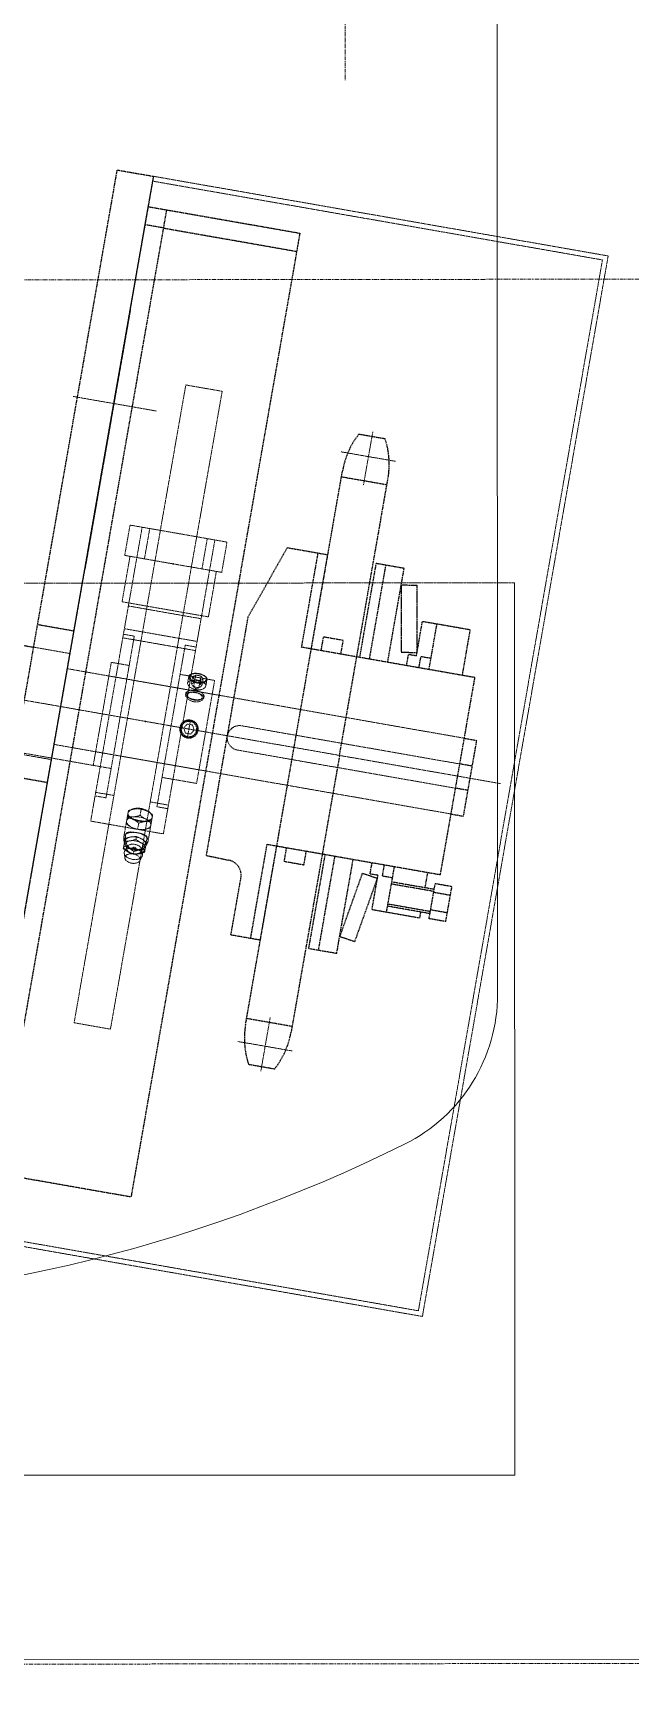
# Model space of a CAD drawing. Header units: feet. Extents: x -99009 to 3252343, y -11094690 to 9035152.
# Drawn here: x 2520514 to 2520708, y -1979500 to -1978966 of the extents above; entities that cross this region are included whole.
import ezdxf

# ---------------------------------------------------------------- set-up
doc = ezdxf.new("R2010")
doc.units = ezdxf.units.FT
doc.header["$PDSIZE"] = -1
for name, pattern in [('CENTER', [2, 1.25, -0.25, 0.25, -0.25]), ('HIDDEN', [0.375, 0.25, -0.125]), ('PHANTOM', [2.5, 1.25, -0.25, 0.25, -0.25, 0.25, -0.25])]:
    doc.linetypes.add(name, pattern=pattern)
for name, color, linetype in [('1', 1, 'Continuous'), ('K-LINE', 7, 'Continuous'), ('LAYER7', 7, 'Continuous'), ('栗本図面枠', 7, 'Continuous')]:
    doc.layers.add(name, color=color, linetype=linetype)

# ---------------------------------------------------------------- blocks, each defined once
blk = doc.blocks.new('A$C1CCE227E')
at = {"layer": 'K-LINE', "color": 1, "linetype": 'PHANTOM', "lineweight": 13}
for p, q in [((651.5, 1700), (651.5, -1300)), ((651.5, 850), (651.5, -1300)), ((1101.5, 850), (1101.5, -1300))]:
    blk.add_line(p, q, dxfattribs=at)
blk = doc.blocks.new('G$C079D2E91')
at = {"layer": 'K-LINE', "color": 2, "linetype": 'CENTER', "lineweight": 15}
blk.add_blockref('A$C1CCE227E', (-1.5, 0), dxfattribs=at)
blk = doc.blocks.new('K245260282b515')
at = {"color": 1, "linetype": 'Continuous', "lineweight": 20}
for q in [(750, 260), (1040, 0)]:
    blk.add_line((1040, 260), q, dxfattribs=at)
at = {"color": 1, "linetype": 'HIDDEN', "lineweight": 20}
blk.add_line((750, 260), (750, 0), dxfattribs=at)
at = {"layer": 'K-LINE', "color": 1, "linetype": 'CENTER', "lineweight": 15}
blk.add_line((476.83, 205), (586.69, 205), dxfattribs=at)
at = {"layer": 'LAYER7', "color": 1, "linetype": 'Continuous', "lineweight": 20}
for p, q in [((1100, 1385), (1100, 0)), ((1100, 850), (1100, -850)), ((0, 254.5), (883.61, 254.5))]:
    blk.add_line(p, q, dxfattribs=at)
for centre, radius, start, end in [((883.61, 200), 54.5, 26.3877, 90), ((480.5, 0), 504.5, 0, 26.3878)]:
    blk.add_arc(centre, radius, start, end, dxfattribs=at)
blk = doc.blocks.new('K245828447ee21')
at = {"layer": '栗本図面枠', "color": 1, "linetype": 'HIDDEN', "lineweight": 15}
for p, q in [((-230.37, 274.9), (119.63, 274.9)), ((-230.37, 124.9), (-230.37, 274.9)), ((118.03, 273.3), (-228.77, 273.3)), ((-228.77, 273.3), (-228.77, 124.9)), ((118.03, 124.9), (118.03, 273.3)), ((119.63, 274.9), (119.63, 124.9)), ((-55.37, 270.03), (-55.37, -182.25)), ((-67.87, 124.9), (-67.87, 255.9)), ((-59.37, 255.9), (-59.37, 183.9)), ((-51.37, 255.9), (-51.37, 183.9)), ((-42.87, 124.9), (-42.87, 255.9)), ((-152.67, 200.4), (-152.67, 218.4)), ((41.93, 200.4), (41.93, 218.4)), ((-160.87, 209.4), (-143.23, 209.4)), ((50.13, 209.4), (32.49, 209.4)), ((-72.37, 172.7), (-72.37, 161.3)), ((-38.37, 172.7), (-72.37, 172.7)), ((-67.87, 172.7), (-67.87, 138.6)), ((-55.37, 174.4), (-55.37, 133.42)), ((-42.87, 138.6), (-42.87, 172.7)), ((-38.37, 161.3), (-38.37, 172.7)), ((-107.37, 168.9), (-117.37, 168.9)), ((-117.37, 168.9), (-117.37, 136.9)), ((-107.37, 168.9), (-107.37, 136.9)), ((-92.37, 167.15), (-107.37, 167.15)), ((-92.37, 138.65), (-92.37, 167.15)), ((-73.67, 167.62), (-73.68, 167.3)), ((-73.68, 167.3), (-73.68, 167.2)), ((-73.68, 167.2), (-73.68, 167.03)), ((-73.68, 167.03), (-73.66, 166.7)), ((-73.64, 167.94), (-73.67, 167.62)), ((-73.66, 166.7), (-73.63, 166.38)), ((-73.58, 168.26), (-73.64, 167.94)), ((-73.63, 166.38), (-73.57, 166.07)), ((-73.52, 168.56), (-73.58, 168.26)), ((-73.57, 166.07), (-73.5, 165.77)), ((-73.43, 168.84), (-73.52, 168.56)), ((-73.33, 169.11), (-73.43, 168.84)), ((-73.21, 169.35), (-73.33, 169.11)), ((-73.08, 169.57), (-73.21, 169.35)), ((-72.93, 169.76), (-73.08, 169.57)), ((-73.01, 168.07), (-72.26, 168.93)), ((-69.33, 168.07), (-73.01, 168.07)), ((-73.01, 166.33), (-73.01, 168.07)), ((-69.33, 166.33), (-73.01, 166.33)), ((-72.26, 165.47), (-73.01, 166.33)), ((-72.78, 169.92), (-72.93, 169.76)), ((-72.61, 170.04), (-72.78, 169.92)), ((-72.44, 170.13), (-72.61, 170.04)), ((-72.27, 170.18), (-72.44, 170.13)), ((-72.09, 170.2), (-72.27, 170.18)), ((-70.08, 168.93), (-72.26, 168.93)), ((-72.26, 168.93), (-71.51, 168.07)), ((-71.51, 166.33), (-72.26, 165.47)), ((-72.05, 170.2), (-72.09, 170.2)), ((-70.09, 170.2), (-72.08, 170.2)), ((-71.51, 168.07), (-71.51, 166.33)), ((-71.36, 167.53), (-71.32, 168.01)), ((-71.36, 167.02), (-71.36, 167.53)), ((-71.33, 166.52), (-71.36, 167.02)), ((-71.28, 166.04), (-71.33, 166.52)), ((-71.32, 168.01), (-71.26, 168.48)), ((-71.19, 165.59), (-71.28, 166.04)), ((-71.26, 168.48), (-71.17, 168.91)), ((-71.17, 168.91), (-71.05, 169.3)), ((-71.05, 169.3), (-70.89, 169.63)), ((-70.89, 169.63), (-70.71, 169.89)), ((-70.51, 168.27), (-70.83, 168.07)), ((-70.83, 168.07), (-70.7, 167.71)), ((-70.69, 166.75), (-70.83, 166.33)), ((-70.83, 166.33), (-70.55, 166.15)), ((-70.71, 169.89), (-70.5, 170.07)), ((-70.7, 167.71), (-70.63, 167.31)), ((-70.64, 167.03), (-70.69, 166.75)), ((-70.63, 167.31), (-70.64, 167.03)), ((-70.55, 166.15), (-70.31, 165.96)), ((-70.34, 168.41), (-70.51, 168.27)), ((-70.5, 170.07), (-70.27, 170.18)), ((-70.21, 168.55), (-70.34, 168.41)), ((-70.31, 165.96), (-70.19, 165.82)), ((-70.27, 170.18), (-70.09, 170.2)), ((-70.11, 168.75), (-70.21, 168.55)), ((-70.19, 165.82), (-70.12, 165.68)), ((-70.08, 168.93), (-70.11, 168.75)), ((-70.09, 170.2), (-70.02, 170.2)), ((-69.76, 168.72), (-70.08, 168.93)), ((-70.02, 170.2), (-69.76, 170.13)), ((-69.8, 165.65), (-69.56, 165.85)), ((-69.76, 170.13), (-69.5, 169.99)), ((-69.59, 168.58), (-69.76, 168.72)), ((-69.46, 168.44), (-69.59, 168.58)), ((-69.56, 165.85), (-69.45, 165.97)), ((-69.5, 169.99), (-69.25, 169.76)), ((-69.45, 168.43), (-69.46, 168.44)), ((-68.58, 167.2), (-69.45, 168.43)), ((-69.36, 168.25), (-69.45, 168.43)), ((-69.45, 165.97), (-68.58, 167.2)), ((-69.45, 165.97), (-69.44, 165.99)), ((-69.44, 165.99), (-69.37, 166.13)), ((-69.37, 166.13), (-69.33, 166.33)), ((-69.33, 168.07), (-69.36, 168.25)), ((-69.19, 167.65), (-69.33, 168.07)), ((-69.33, 166.33), (-69.2, 166.69)), ((-69.25, 169.76), (-69.01, 169.47)), ((-69.2, 166.69), (-69.13, 167.09)), ((-69.14, 167.37), (-69.19, 167.65)), ((-69.13, 167.09), (-69.14, 167.37)), ((-69.01, 169.47), (-68.8, 169.11)), ((-68.8, 169.11), (-68.62, 168.69)), ((-68.59, 165.8), (-68.75, 165.38)), ((-68.62, 168.69), (-68.48, 168.23)), ((-68.46, 166.26), (-68.59, 165.8)), ((-68.48, 168.23), (-68.39, 167.74)), ((-68.38, 166.74), (-68.46, 166.26)), ((-68.39, 167.74), (-68.36, 167.24)), ((-68.36, 167.24), (-68.38, 166.74)), ((-67.37, 167.61), (-67.38, 167.2)), ((-67.38, 167.2), (-67.37, 166.7)), ((-67.35, 168.01), (-67.37, 167.61)), ((-67.37, 166.7), (-67.33, 166.22)), ((-67.32, 168.27), (-67.35, 168.01)), ((-67.33, 166.22), (-67.31, 166.08)), ((-67.29, 168.48), (-67.32, 168.27)), ((-67.31, 166.08), (-67.27, 165.77)), ((-67.21, 168.93), (-67.29, 168.48)), ((-67.1, 169.31), (-67.21, 168.93)), ((-66.96, 169.63), (-67.1, 169.31)), ((-66.8, 169.89), (-66.96, 169.63)), ((-66.61, 170.07), (-66.8, 169.89)), ((-66.19, 170.2), (-66.63, 170.2)), ((-66.39, 170.17), (-66.61, 170.07)), ((-66.2, 170.2), (-66.39, 170.17)), ((-66.14, 170.2), (-66.2, 170.2)), ((-65.88, 170.14), (-66.14, 170.2)), ((-65.61, 169.99), (-65.88, 170.14)), ((-65.47, 169.24), (-65.76, 169.65)), ((-65.34, 169.77), (-65.61, 169.99)), ((-65.08, 169.47), (-65.34, 169.77)), ((-64.85, 169.12), (-65.08, 169.47)), ((-64.66, 168.71), (-64.85, 169.12)), ((-64.79, 165.4), (-64.61, 165.83)), ((-64.52, 168.27), (-64.66, 168.71)), ((-64.61, 165.83), (-64.48, 166.3)), ((-64.42, 167.8), (-64.52, 168.27)), ((-64.48, 166.3), (-64.4, 166.8)), ((-64.38, 167.3), (-64.42, 167.8)), ((-64.4, 166.8), (-64.38, 167.3)), ((-58.36, 167), (-58.35, 167.51)), ((-58.29, 166.51), (-58.36, 167)), ((-58.35, 167.51), (-58.26, 167.99)), ((-52.43, 167.2), (-58.31, 167.2)), ((-58.13, 166.02), (-58.29, 166.51)), ((-58.26, 167.99), (-58.1, 168.45)), ((-57.89, 165.57), (-58.13, 166.02)), ((-58.1, 168.45), (-57.85, 168.88)), ((-57.85, 168.88), (-57.55, 169.27)), ((-57.55, 169.27), (-57.17, 169.6)), ((-57.17, 169.6), (-56.74, 169.87)), ((-55.37, 168.93), (-56.87, 168.07)), ((-56.87, 168.07), (-56.87, 166.33)), ((-56.87, 166.33), (-55.37, 165.47)), ((-56.74, 169.87), (-56.27, 170.06)), ((-56.27, 170.06), (-55.77, 170.17)), ((-55.77, 170.17), (-55.27, 170.2)), ((-53.87, 168.07), (-55.37, 168.93)), ((-55.37, 165.47), (-53.87, 166.33)), ((-55.27, 170.2), (-54.78, 170.14)), ((-54.78, 170.14), (-54.3, 170)), ((-54.3, 170), (-53.86, 169.79)), ((-53.87, 166.33), (-53.87, 168.07)), ((-53.86, 169.79), (-53.45, 169.51)), ((-53.45, 169.51), (-53.1, 169.16)), ((-53.1, 169.16), (-52.8, 168.75)), ((-52.68, 165.87), (-52.93, 165.45)), ((-52.8, 168.75), (-52.58, 168.29)), ((-52.5, 166.32), (-52.68, 165.87)), ((-52.58, 168.29), (-52.43, 167.81)), ((-52.4, 166.81), (-52.5, 166.32)), ((-52.43, 167.81), (-52.37, 167.3)), ((-52.37, 167.3), (-52.4, 166.81)), ((-117.37, 164.9), (-20.37, 164.9)), ((-107.37, 162.4), (-117.37, 162.4)), ((-91.37, 164.9), (-91.37, 140.9)), ((-83.87, 164.9), (-83.87, 140.9)), ((-82.04, 164.9), (-82.04, 161.3)), ((-82.04, 161.3), (-28.69, 161.3)), ((-80.87, 164.9), (-80.87, 140.9)), ((-73.5, 165.77), (-73.41, 165.49)), ((-73.41, 165.49), (-73.3, 165.23)), ((-73.3, 165.23), (-73.18, 164.99)), ((-73.18, 164.99), (-73.12, 164.9)), ((-73.12, 164.9), (-73.04, 164.78)), ((-73.04, 164.78), (-72.89, 164.59)), ((-72.89, 164.59), (-72.73, 164.44)), ((-72.73, 164.44), (-72.55, 164.32)), ((-72.55, 164.32), (-72.37, 164.25)), ((-72.37, 164.25), (-72.19, 164.21)), ((-70.08, 165.47), (-72.26, 165.47)), ((-72.19, 164.21), (-72.07, 164.2)), ((-72.08, 164.2), (-70.09, 164.2)), ((-71.08, 165.19), (-71.19, 165.59)), ((-70.93, 164.84), (-71.08, 165.19)), ((-70.76, 164.57), (-70.93, 164.84)), ((-70.56, 164.37), (-70.76, 164.57)), ((-70.34, 164.24), (-70.56, 164.37)), ((-70.09, 164.2), (-70.34, 164.24)), ((-70.12, 165.68), (-70.08, 165.47)), ((-69.91, 164.22), (-70.09, 164.2)), ((-70.08, 165.47), (-69.8, 165.65)), ((-69.72, 164.29), (-69.91, 164.22)), ((-69.45, 164.45), (-69.72, 164.29)), ((-69.2, 164.7), (-69.45, 164.45)), ((-69.04, 164.89), (-69.2, 164.7)), ((-68.96, 165.01), (-69.04, 164.89)), ((-68.75, 165.38), (-68.96, 165.01)), ((-67.27, 165.77), (-67.18, 165.36)), ((-67.18, 165.36), (-67.07, 164.99)), ((-67.07, 164.99), (-67.03, 164.89)), ((-67.03, 164.89), (-66.92, 164.68)), ((-66.92, 164.68), (-66.74, 164.44)), ((-66.74, 164.44), (-66.53, 164.28)), ((-66.63, 164.2), (-66.19, 164.2)), ((-66.53, 164.28), (-66.29, 164.21)), ((-66.29, 164.21), (-66.2, 164.2)), ((-66.2, 164.2), (-66.04, 164.22)), ((-66.04, 164.22), (-65.78, 164.31)), ((-65.78, 164.31), (-65.52, 164.47)), ((-65.76, 164.75), (-65.47, 165.16)), ((-65.52, 164.47), (-65.26, 164.72)), ((-65.26, 164.72), (-65.01, 165.03)), ((-65.01, 165.03), (-64.79, 165.4)), ((-57.58, 165.17), (-57.89, 165.57)), ((-57.29, 164.89), (-57.58, 165.17)), ((-57.21, 164.83), (-57.29, 164.89)), ((-56.8, 164.56), (-57.21, 164.83)), ((-56.35, 164.36), (-56.8, 164.56)), ((-55.87, 164.24), (-56.35, 164.36)), ((-55.37, 164.2), (-55.87, 164.24)), ((-54.96, 164.23), (-55.37, 164.2)), ((-54.56, 164.31), (-54.96, 164.23)), ((-54.08, 164.49), (-54.56, 164.31)), ((-53.64, 164.75), (-54.08, 164.49)), ((-53.45, 164.89), (-53.64, 164.75)), ((-53.26, 165.07), (-53.45, 164.89)), ((-52.93, 165.45), (-53.26, 165.07)), ((-29.87, 164.9), (-29.87, 158.9)), ((-28.69, 161.3), (-28.69, 164.9)), ((-20.37, 140.9), (-20.37, 164.9)), ((-165.37, 146.9), (-165.37, 158.9)), ((45.13, 158.9), (-165.37, 158.9)), ((-27.24, 156.85), (-27.25, 156.17)), ((-27.25, 156.17), (-27.2, 155.51)), ((-27.16, 157.51), (-27.24, 156.85)), ((-27.2, 155.51), (-27.08, 154.87)), ((-27.02, 158.14), (-27.16, 157.51)), ((-27.03, 156.4), (-27.01, 156.89)), ((-25.03, 156.4), (-27.03, 156.4)), ((-26.97, 155.47), (-27.03, 156.4)), ((-26.82, 158.72), (-27.02, 158.14)), ((-27.01, 156.89), (-26.97, 157.38)), ((-26.97, 157.38), (-26.88, 157.89)), ((-26.9, 155.01), (-26.97, 155.47)), ((-26.88, 157.89), (-26.76, 158.4)), ((-26.57, 159.23), (-26.82, 158.72)), ((-26.76, 158.4), (-26.72, 158.54)), ((-26.72, 158.54), (-26.55, 159.01)), ((-26.28, 159.66), (-26.57, 159.23)), ((-26.55, 159.01), (-26.35, 159.47)), ((-26.35, 159.47), (-25.87, 160.4)), ((-26.22, 159.73), (-26.28, 159.66)), ((-25.96, 160.01), (-26.22, 159.73)), ((-25.63, 160.24), (-25.96, 160.01)), ((-17.26, 160.4), (-25.87, 160.4)), ((-25.29, 160.37), (-25.63, 160.24)), ((-25.1, 160.4), (-25.29, 160.37)), ((-25.06, 160.4), (-25.1, 160.4)), ((-24.95, 160.39), (-25.06, 160.4)), ((-24.54, 157.33), (-25.03, 156.4)), ((-25.03, 156.4), (-24.76, 155.91)), ((-24.62, 160.3), (-24.95, 160.39)), ((-24.76, 155.91), (-24.52, 155.42)), ((-24.32, 160.09), (-24.62, 160.3)), ((-24.35, 157.79), (-24.54, 157.33)), ((-24.52, 155.42), (-24.31, 154.91)), ((-24.18, 158.26), (-24.35, 157.79)), ((-24.05, 159.78), (-24.32, 160.09)), ((-24.14, 158.4), (-24.18, 158.26)), ((-24.01, 158.91), (-24.14, 158.4)), ((-23.81, 159.38), (-24.05, 159.78)), ((-23.93, 159.42), (-24.01, 158.91)), ((-23.89, 159.91), (-23.93, 159.42)), ((-23.87, 160.4), (-23.89, 159.91)), ((-23.62, 158.89), (-23.81, 159.38)), ((-23.46, 158.33), (-23.62, 158.89)), ((-23.56, 160.4), (-23.55, 159.91)), ((-23.55, 159.91), (-23.5, 159.42)), ((-23.5, 159.42), (-23.42, 158.91)), ((-23.35, 157.72), (-23.46, 158.33)), ((-23.42, 158.91), (-23.29, 158.4)), ((-23.38, 154.87), (-23.3, 155.51)), ((-23.28, 157.07), (-23.35, 157.72)), ((-23.3, 155.51), (-23.27, 155.95)), ((-23.29, 158.4), (-23.25, 158.26)), ((-23.26, 156.4), (-23.28, 157.07)), ((-23.27, 155.95), (-23.26, 156.4)), ((-23.25, 158.26), (-23.09, 157.79)), ((-22.91, 155.42), (-23.12, 154.91)), ((-23.09, 157.79), (-22.89, 157.33)), ((-22.67, 155.91), (-22.91, 155.42)), ((-22.89, 157.33), (-22.41, 156.4)), ((-22.41, 156.4), (-22.67, 155.91)), ((-20.41, 156.4), (-22.41, 156.4)), ((-21.08, 159.47), (-21.56, 160.4)), ((-20.88, 159.01), (-21.08, 159.47)), ((-20.72, 158.54), (-20.88, 159.01)), ((-20.68, 158.4), (-20.72, 158.54)), ((-20.41, 156.4), (-20.41, 156.64)), ((-20.41, 156.19), (-20.41, 156.4)), ((-19.27, 156.63), (-19.26, 157.15)), ((-19.27, 156.05), (-19.27, 156.63)), ((-19.25, 155.49), (-19.27, 156.05)), ((-19.26, 157.15), (-19.23, 157.65)), ((-19.21, 154.9), (-19.25, 155.49)), ((-19.23, 157.65), (-19.19, 158.12)), ((-19.19, 158.12), (-19.12, 158.55)), ((-19.12, 158.55), (-19.03, 158.96)), ((-19.03, 158.96), (-18.89, 159.31)), ((-18.89, 159.31), (-18.75, 159.54)), ((-18.75, 159.54), (-18.56, 159.71)), ((-18.56, 159.71), (-18.39, 159.8)), ((-18.39, 159.8), (-18.18, 159.86)), ((-18.18, 159.86), (-17.93, 159.9)), ((-17.98, 156.4), (-17.8, 157.27)), ((-17.08, 156.4), (-17.98, 156.4)), ((-17.86, 155.78), (-17.98, 156.4)), ((-17.93, 159.9), (-17.76, 159.9)), ((-17.72, 155.22), (-17.86, 155.78)), ((-17.8, 157.27), (-17.54, 158.15)), ((-13.39, 159.9), (-17.76, 159.9)), ((-17.76, 159.9), (-17.65, 159.9)), ((-17.54, 154.65), (-17.72, 155.22)), ((-17.65, 159.9), (-17.22, 159.86)), ((-17.54, 158.15), (-17.32, 158.72)), ((-17.32, 158.72), (-17.06, 159.28)), ((-17.21, 160.4), (-17.27, 160.4)), ((-17.22, 159.86), (-16.79, 159.79)), ((-16.84, 160.37), (-17.21, 160.4)), ((-16.76, 157.02), (-17.08, 156.4)), ((-17.08, 156.4), (-16.64, 155.53)), ((-17.06, 159.28), (-16.75, 159.9)), ((-16.47, 160.31), (-16.84, 160.37)), ((-16.79, 159.79), (-16.07, 159.61)), ((-16.5, 157.58), (-16.76, 157.02)), ((-16.64, 155.53), (-16.28, 154.65)), ((-16.28, 158.15), (-16.5, 157.58)), ((-16.1, 160.21), (-16.47, 160.31)), ((-16.02, 159.03), (-16.28, 158.15)), ((-15.78, 160.08), (-16.1, 160.21)), ((-16, 159.59), (-16.07, 159.61)), ((-15.85, 159.9), (-16.02, 159.03)), ((-15.47, 159.38), (-16, 159.59)), ((-15.48, 159.93), (-15.78, 160.08)), ((-15.19, 159.75), (-15.48, 159.93)), ((-15, 159.1), (-15.47, 159.38)), ((-14.92, 159.54), (-15.19, 159.75)), ((-14.59, 158.77), (-15, 159.1)), ((-14.66, 159.31), (-14.92, 159.54)), ((-14.43, 159.05), (-14.66, 159.31)), ((-14.26, 158.38), (-14.59, 158.77)), ((-14.22, 158.77), (-14.43, 159.05)), ((-14.29, 159.9), (-14.11, 159.03)), ((-13.98, 157.93), (-14.26, 158.38)), ((-14.04, 158.47), (-14.22, 158.77)), ((-12.64, 159.34), (-14.17, 158.85)), ((-14.11, 159.03), (-13.85, 158.15)), ((-13.88, 158.16), (-14.04, 158.47)), ((-14, 154.82), (-13.78, 155.35)), ((-13.78, 157.45), (-13.98, 157.93)), ((-13.75, 157.82), (-13.88, 158.16)), ((-13.85, 158.15), (-13.63, 157.58)), ((-13.49, 155.53), (-13.85, 154.65)), ((-13.84, 157.66), (-13.62, 157.03)), ((-13.84, 157.66), (-13.73, 157.43)), ((-13.62, 155.77), (-13.84, 155.14)), ((-13.73, 155.38), (-13.84, 155.14)), ((-13.66, 156.93), (-13.78, 157.45)), ((-13.78, 155.35), (-13.66, 155.86)), ((-13.78, 154.89), (-13.67, 155.22)), ((-13.65, 157.47), (-13.75, 157.82)), ((-13.73, 157.43), (-13.62, 157.03)), ((-13.65, 155.63), (-13.73, 155.38)), ((-13.67, 155.22), (-13.59, 155.57)), ((-13.62, 156.41), (-13.66, 156.93)), ((-13.66, 155.86), (-13.62, 156.41)), ((-13.57, 157.11), (-13.65, 157.47)), ((-13.62, 155.77), (-13.65, 155.63)), ((-13.63, 157.58), (-13.37, 157.02)), ((-13.59, 155.57), (-13.54, 155.93)), ((-13.53, 156.72), (-13.57, 157.11)), ((-13.54, 155.93), (-13.52, 156.3)), ((-13.51, 156.4), (-13.53, 156.72)), ((-13.52, 156.3), (-13.51, 156.4)), ((-13.05, 156.4), (-13.49, 155.53)), ((-13.07, 159.28), (-13.39, 159.9)), ((-13.37, 157.02), (-13.05, 156.4)), ((-12.81, 158.72), (-13.07, 159.28)), ((-12.16, 156.4), (-13.05, 156.4)), ((-12.59, 158.15), (-12.81, 158.72)), ((-12.33, 157.27), (-12.59, 158.15)), ((-12.59, 154.65), (-12.42, 155.22)), ((-12.42, 155.22), (-12.27, 155.78)), ((-12.16, 156.4), (-12.33, 157.27)), ((-12.27, 155.78), (-12.16, 156.4)), ((-10.43, 158.85), (-11.93, 159.34)), ((45.13, 146.9), (45.13, 158.9)), ((-27.08, 154.87), (-26.9, 154.28)), ((-26.8, 154.54), (-26.9, 155.01)), ((-26.9, 154.28), (-26.66, 153.74)), ((-26.76, 154.4), (-26.8, 154.54)), ((-26.59, 153.89), (-26.76, 154.4)), ((-26.66, 153.74), (-26.39, 153.28)), ((-26.38, 153.38), (-26.59, 153.89)), ((-26.39, 153.28), (-26.08, 152.9)), ((-26.14, 152.89), (-26.38, 153.38)), ((-25.87, 152.4), (-26.14, 152.89)), ((-26.08, 152.9), (-25.74, 152.63)), ((-25.87, 152.4), (-17.26, 152.4)), ((-25.74, 152.63), (-25.4, 152.46)), ((-25.4, 152.46), (-25.16, 152.41)), ((-25.07, 152.4), (-25.06, 152.4)), ((-25.06, 152.4), (-24.82, 152.43)), ((-25.06, 152.4), (-25.06, 152.4)), ((-24.72, 152.46), (-24.42, 152.62)), ((-24.42, 152.62), (-24.14, 152.9)), ((-24.31, 154.91), (-24.14, 154.4)), ((-24.14, 154.4), (-24.1, 154.26)), ((-24.14, 152.9), (-23.89, 153.27)), ((-24.1, 154.26), (-23.99, 153.79)), ((-23.99, 153.79), (-23.92, 153.33)), ((-23.92, 153.33), (-23.87, 152.4)), ((-23.89, 153.27), (-23.68, 153.73)), ((-23.68, 153.73), (-23.51, 154.27)), ((-23.51, 153.33), (-23.56, 152.4)), ((-23.51, 154.27), (-23.38, 154.87)), ((-23.44, 153.79), (-23.51, 153.33)), ((-23.33, 154.26), (-23.44, 153.79)), ((-23.29, 154.4), (-23.33, 154.26)), ((-23.12, 154.91), (-23.29, 154.4)), ((-21.56, 152.4), (-21.29, 152.89)), ((-21.29, 152.89), (-21.05, 153.38)), ((-21.05, 153.38), (-20.84, 153.89)), ((-20.84, 153.89), (-20.74, 154.17)), ((-19.14, 154.36), (-19.21, 154.9)), ((-19.04, 153.89), (-19.14, 154.36)), ((-18.9, 153.51), (-19.04, 153.89)), ((-18.76, 153.27), (-18.9, 153.51)), ((-18.56, 153.08), (-18.76, 153.27)), ((-18.39, 153), (-18.56, 153.08)), ((-18.19, 152.94), (-18.39, 153)), ((-17.96, 152.91), (-18.19, 152.94)), ((-17.77, 152.9), (-17.96, 152.91)), ((-17.7, 152.9), (-17.77, 152.9)), ((-17.76, 152.9), (-13.39, 152.9)), ((-17.36, 152.92), (-17.7, 152.9)), ((-17.18, 153.77), (-17.54, 154.65)), ((-17.01, 152.97), (-17.36, 152.92)), ((-17.26, 152.4), (-17.15, 152.4)), ((-16.75, 152.9), (-17.18, 153.77)), ((-17.15, 152.4), (-16.79, 152.43)), ((-16.54, 153.06), (-17.01, 152.97)), ((-16.79, 152.43), (-16.44, 152.49)), ((-16.07, 153.19), (-16.54, 153.06)), ((-16.44, 152.49), (-16.11, 152.59)), ((-16.28, 154.65), (-16.11, 154.08)), ((-16.11, 154.08), (-15.97, 153.52)), ((-16.11, 152.59), (-15.78, 152.72)), ((-16.07, 153.19), (-15.62, 153.36)), ((-15.97, 153.52), (-15.85, 152.9)), ((-15.78, 152.72), (-15.48, 152.87)), ((-15.62, 153.36), (-15.18, 153.58)), ((-15.48, 152.87), (-15.19, 153.05)), ((-15.19, 153.05), (-14.92, 153.25)), ((-15.18, 153.58), (-14.71, 153.92)), ((-14.92, 153.25), (-14.68, 153.48)), ((-14.71, 153.92), (-14.3, 154.36)), ((-14.68, 153.48), (-14.45, 153.73)), ((-14.45, 153.73), (-14.25, 153.99)), ((-14.3, 154.36), (-14, 154.82)), ((-14.17, 153.52), (-14.29, 152.9)), ((-14.25, 153.99), (-14.07, 154.27)), ((-14.03, 154.08), (-14.17, 153.52)), ((-14.17, 153.95), (-12.64, 153.46)), ((-14.07, 154.27), (-13.91, 154.57)), ((-13.85, 154.65), (-14.03, 154.08)), ((-13.91, 154.57), (-13.78, 154.89)), ((-13.39, 152.9), (-12.95, 153.77)), ((-12.95, 153.77), (-12.59, 154.65)), ((-11.93, 153.46), (-10.43, 153.95)), ((45.13, 146.9), (-165.37, 146.9)), ((-82.04, 144.5), (-82.04, 140.9)), ((-82.04, 144.5), (-28.69, 144.5)), ((-72.37, 144.5), (-72.37, 138.6)), ((-38.37, 138.6), (-38.37, 144.5)), ((-29.87, 146.9), (-29.87, 140.9)), ((-28.69, 140.9), (-28.69, 144.5)), ((-117.37, 143.4), (-107.37, 143.4)), ((-117.37, 140.9), (-20.37, 140.9)), ((-155.37, 111.44), (-155.37, 138.91)), ((-117.37, 136.9), (-107.37, 136.9)), ((-107.37, 138.65), (-92.37, 138.65)), ((-38.37, 138.6), (-72.37, 138.6)), ((-38.37, 111.44), (-38.37, 138.91)), ((749.5, 124.9), (-230.37, 124.9)), ((-72.87, 112.9), (-72.87, 124.9)), ((-37.87, 124.9), (-72.87, 124.9)), ((-37.87, 112.9), (-37.87, 124.9))]:
    blk.add_line(p, q, dxfattribs=at)
at = {"layer": '栗本図面枠', "color": 1, "linetype": 'HIDDEN', "lineweight": 25}
for p, q in [((-67.87, 259.9), (-42.87, 259.9)), ((-67.87, 255.9), (-67.87, 259.9)), ((-59.37, 259.9), (-59.37, 255.9)), ((-51.37, 259.9), (-51.37, 255.9)), ((-42.87, 255.9), (-42.87, 259.9)), ((-8.1, 260.24), (-19.64, 260.24)), ((-19.64, 260.24), (-19.64, 254.74)), ((-16.76, 260.24), (-16.76, 254.74)), ((-10.98, 260.24), (-10.98, 254.74)), ((-8.1, 260.24), (-8.1, 254.74)), ((-87.87, 251.74), (-102.87, 251.74)), ((-102.87, 251.74), (-102.87, 235.94)), ((-87.87, 255.9), (-87.87, 198.7)), ((-22.87, 255.9), (-87.87, 255.9)), ((-22.87, 198.7), (-22.87, 255.9)), ((-17.87, 251.74), (-22.87, 251.74)), ((-8.1, 254.74), (-19.64, 254.74)), ((-17.87, 240.74), (-17.87, 254.74)), ((-17.19, 240.74), (-17.19, 254.74)), ((-10.55, 240.74), (-10.55, 254.74)), ((-9.87, 240.74), (-9.87, 254.74)), ((-7.87, 251.74), (-9.87, 251.74)), ((-7.87, 235.94), (-7.87, 251.74)), ((-87.87, 240.74), (-102.87, 240.74)), ((-91.52, 240.74), (-91.52, 237.42)), ((-7.87, 240.74), (-22.87, 240.74)), ((-19.22, 237.42), (-19.22, 240.74)), ((-92.64, 235.94), (-114.09, 232.25)), ((-91.52, 235.94), (-102.87, 235.94)), ((-91.9, 230.79), (-92.64, 235.94)), ((-87.87, 237.42), (-91.52, 237.42)), ((-91.52, 235.94), (-91.52, 233.34)), ((-19.22, 237.42), (-22.87, 237.42)), ((-7.87, 235.94), (-19.22, 235.94)), ((-19.22, 233.34), (-19.22, 235.94)), ((-18.1, 235.94), (-18.84, 230.79)), ((3.35, 232.25), (-18.1, 235.94)), ((-114.09, 232.25), (-113.35, 227.1)), ((-113.35, 227.1), (-91.9, 230.79)), ((-87.87, 233.34), (-91.52, 233.34)), ((-19.22, 233.34), (-22.87, 233.34)), ((-18.84, 230.79), (2.61, 227.1)), ((2.61, 227.1), (3.35, 232.25)), ((-87.87, 227.1), (-118.87, 227.1)), ((-118.87, 227.1), (-118.87, 217.9)), ((8.13, 227.1), (-22.87, 227.1)), ((8.13, 217.9), (8.13, 227.1)), ((-87.87, 221.1), (-118.87, 221.1)), ((8.13, 221.1), (-22.87, 221.1)), ((-55.37, 216.9), (-146.67, 216.9)), ((-144.73, 201.9), (-144.73, 216.9)), ((-87.87, 217.9), (-118.87, 217.9)), ((-55.37, 216.9), (35.93, 216.9)), ((8.13, 217.9), (-22.87, 217.9)), ((33.99, 201.9), (33.99, 216.9)), ((-159.37, 205.1), (-159.37, 213.7)), ((-92.37, 211.65), (-92.37, 205.15)), ((-87.87, 211.65), (-92.37, 211.65)), ((-18.37, 211.65), (-22.87, 211.65)), ((-18.37, 205.15), (-18.37, 211.65)), ((48.63, 205.07), (48.63, 213.73)), ((-87.87, 205.15), (-92.37, 205.15)), ((-18.37, 205.15), (-22.87, 205.15)), ((35.93, 201.9), (-146.67, 201.9)), ((-87.87, 201.9), (-118.87, 201.9)), ((-118.87, 201.9), (-118.87, 188.48)), ((-87.87, 198.7), (-118.87, 198.7)), ((8.13, 201.9), (-22.87, 201.9)), ((8.13, 198.7), (-22.87, 198.7)), ((8.13, 192.2), (8.13, 201.9)), ((-118.87, 188.48), (-94.87, 179.9)), ((-15.87, 179.9), (-15.61, 187.37)), ((8.13, 192.2), (-10.61, 192.2)), ((-15.77, 182.8), (-15.77, 182.9)), ((-15.87, 179.9), (-94.87, 179.9)), ((3852.95, 124.9), (-230.37, 124.9)), ((-230.37, 112.9), (-230.37, 124.9)), ((-186.14, 124.9), (-100.7, 124.9)), ((-80.37, 112.9), (-80.37, 124.9)), ((-30.37, 112.9), (-30.37, 124.9)), ((3852.95, 112.9), (-230.37, 112.9)), ((-72.87, 102.1), (-72.87, 112.9))]:
    blk.add_line(p, q, dxfattribs=at)
at = {"layer": '栗本図面枠', "color": 1, "linetype": 'HIDDEN'}
for p, q in [((-220.37, 174.9), (97.63, 174.9)), ((-220.37, 124.9), (-220.37, 174.9)), ((-214.37, 130.9), (-214.37, 174.9)), ((97.63, 124.9), (97.63, 174.9)), ((-220.37, 130.9), (97.63, 130.9)), ((-214.37, 130.9), (-214.37, 124.9)), ((97.63, 124.9), (-220.37, 124.9))]:
    blk.add_line(p, q, dxfattribs=at)
at = {"layer": '栗本図面枠', "color": 1, "linetype": 'HIDDEN', "lineweight": 15}
for radius in [2.8, 2.5]:
    blk.add_circle((-55.37, 167.2), radius, dxfattribs=at)
at = {"layer": '栗本図面枠', "color": 1, "linetype": 'HIDDEN', "lineweight": 25}
for centre, radius, start, end in [((-146.67, 189.9), 27, 90, 118.0584), ((35.93, 189.9), 27, 61.9416, 90), ((-146.67, 228.9), 27, 241.9416, 270), ((35.93, 228.9), 27, 270, 298.0584), ((-10.61, 187.2), 5, 90, 177.9998)]:
    blk.add_arc(centre, radius, start, end, dxfattribs=at)
at = {"layer": '栗本図面枠', "color": 1, "linetype": 'HIDDEN', "lineweight": 15}
blk.add_arc((-55.37, 183.9), 4, 180, 0, dxfattribs=at)
for centre, major_axis, ratio in [((-72.26, 167.2), (0, -2.8), 0.5), ((-72.08, 167.2), (0, -3), 0.5), ((-66.63, 167.2), (0, -3), 0.5), ((-66.2, 167.2), (0, -2.5), 0.5), ((-22.41, 156.4), (0, -4), 0.5), ((-15.69, 156.4), (0, 3.5), 0.608761), ((-14.44, 156.4), (0, 3.5), 0.608761), ((-13.88, 156.4), (0, 2.5), 0.608761), ((-14.23, 156.4), (0, 0.5), 0.5), ((-12.29, 156.4), (0, 3), 0.608761), ((-10.73, 156.4), (0, 2.5), 0.608761)]:
    blk.add_ellipse(centre, major_axis=major_axis, ratio=ratio, dxfattribs=at)
for centre, start_param, end_param in [((-25.03, 156.4), 5.235988, 10.423389), ((-17.26, 156.4), 2.502057, 6.922721), ((-25.03, 156.4), 4.402278, 4.747265)]:
    blk.add_ellipse(centre, major_axis=(0, -4), ratio=0.5, start_param=start_param, end_param=end_param, dxfattribs=at)
at = {"layer": '栗本図面枠', "color": 1, "linetype": 'HIDDEN'}
for p in [(-107.37, 152.9), (-55.37, 152.9), (-55.37, 152.9)]:
    blk.add_point(p, dxfattribs=at)

msp = doc.modelspace()

# ---------------------------------------------------------------- linework, layer by layer
at = {"layer": '1'}
msp.add_arc((2520410.24778, -1978395.99612), 100000, 84.1346387202, 194.3871675539, dxfattribs=at)

# ---------------------------------------------------------------- block references
at = {"layer": 'K-LINE', "color": 1, "linetype": 'Continuous', "lineweight": 25, "rotation": 270.0207215151399}
msp.add_blockref('K245260282b515', (2520410.24608, -1978394.49612), dxfattribs=at)
at = {"layer": 'K-LINE', "color": 2, "linetype": 'PHANTOM', "lineweight": 40, "rotation": 270.0650517140735}
msp.add_blockref('G$C079D2E91', (2520410.24778, -1978395.99612), dxfattribs=at)
at = {"layer": 'K-LINE', "color": 4, "linetype": 'Continuous', "lineweight": 40, "rotation": 260.0650517140735}
msp.add_blockref('K245828447ee21', (2520390.46783, -1979217.59102), dxfattribs=at)

doc.saveas('drawing.dxf')
